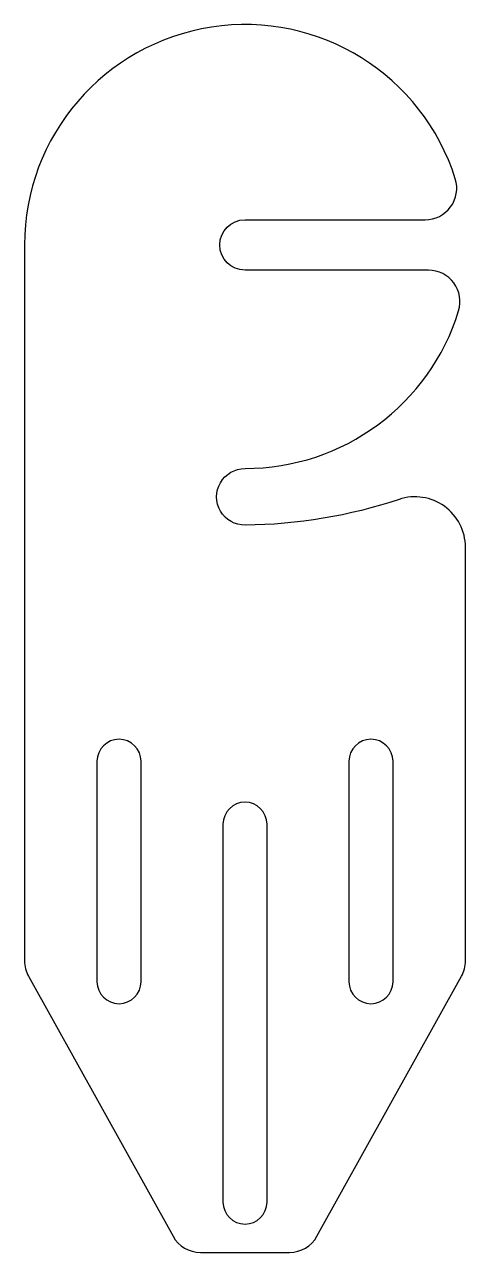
# Model space of a CAD drawing. Header units: millimetres. Extents: x -35 to 35, y -120 to 75.
import ezdxf

# ---------------------------------------------------------------- set-up
doc = ezdxf.new("R2010")
doc.units = ezdxf.units.MM
doc.layers.get('0').update_dxf_attribs({"linetype": 'CONTINUOUS'})

msp = doc.modelspace()

# ---------------------------------------------------------------- linework, layer by layer
for points in [[(-35, -73.7, 0.127458), (-34.37, -76.13), (-11.43, -117.43, 0.272375), (-7.06, -120), (7.06, -120, 0.272375), (11.43, -117.43), (34.37, -76.13, 0.127458), (35, -73.7), (35, -8, 0.512277), (24.46, -0.41, -0.078712), (0.04, -4.5, -1.004353), (0, 4.5, 0.328965), (33.92, 29.52, 0.504931), (29.14, 36), (0, 36, -1), (0, 44), (28.62, 44, 0.506548), (33.39, 50.5, 0.858182), (-35, 40)], [(-16.5, -42, 1), (-23.5, -42), (-23.5, -77, 1), (-16.5, -77)], [(23.5, -42, 1), (16.5, -42), (16.5, -77, 1), (23.5, -77)], [(3.5, -52, 1), (-3.5, -52), (-3.5, -112, 1), (3.5, -112)]]:
    msp.add_lwpolyline(points, format="xyb", close=True)

doc.saveas('drawing.dxf')
